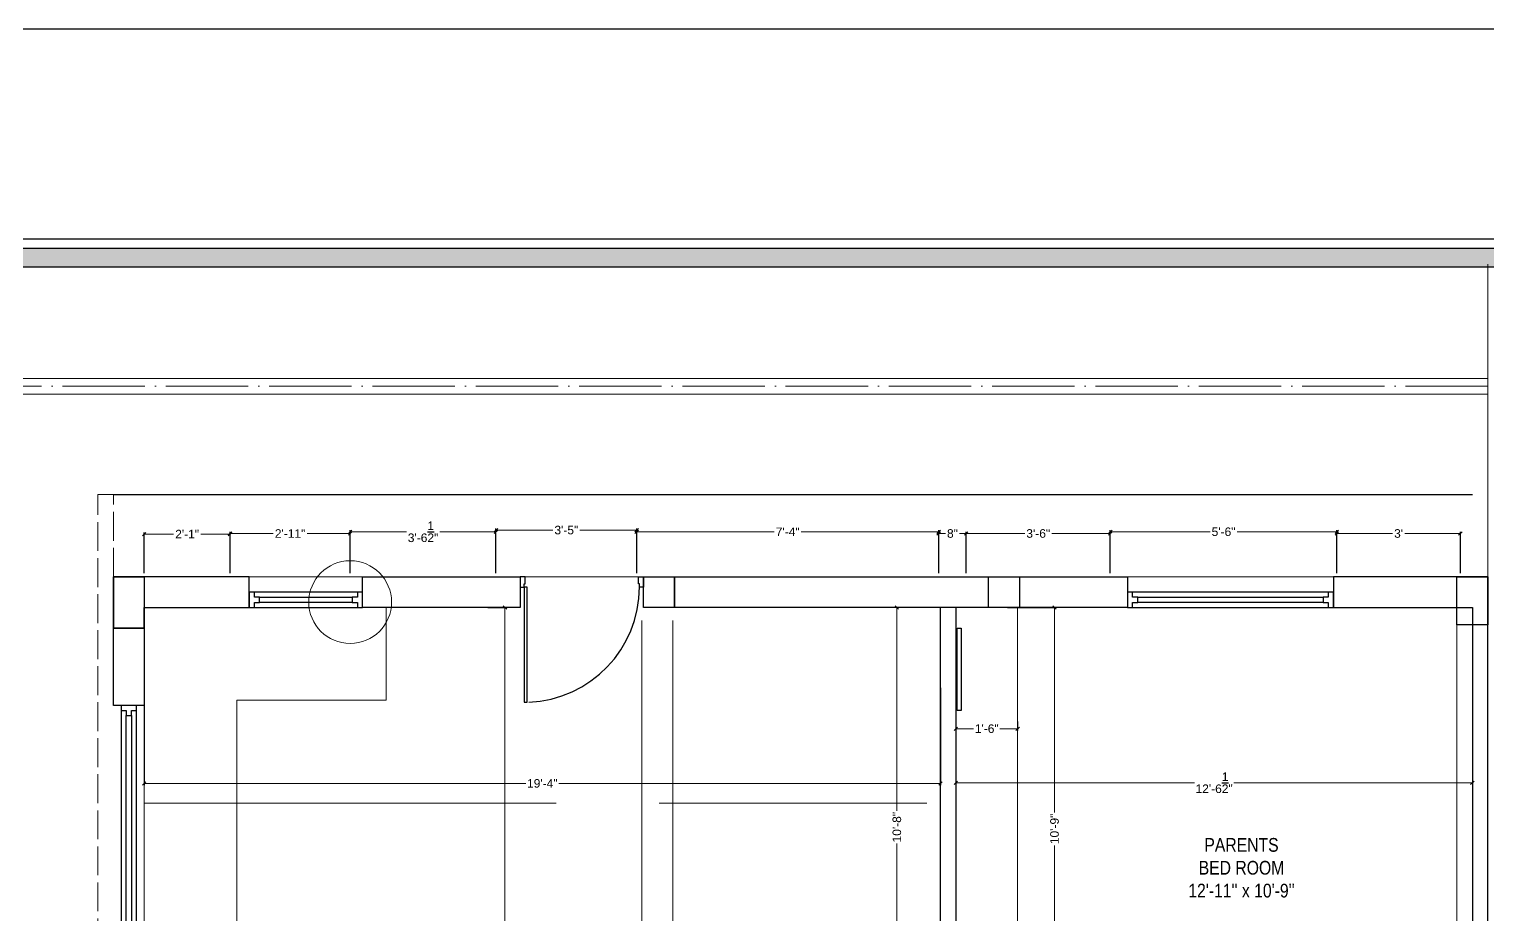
# Model space of a CAD drawing. Header units: millimetres. Extents: x 56222 to 3066687, y -650199 to -121287.
# Drawn here: x 140208.8 to 140633.8, y -175515.1 to -175257 of the extents above; entities that cross this region are included whole.
import ezdxf

# ---------------------------------------------------------------- set-up
doc = ezdxf.new("R2010")
doc.units = ezdxf.units.MM
doc.header["$MEASUREMENT"] = 0
doc.header["$PDMODE"] = 35
doc.linetypes.add('ACAD_ISO02W100', pattern=[15, 12, -3])
doc.linetypes.add('ACAD_ISO04W100', pattern=[30, 24, -3, 0, -3])
doc.layers.get('Defpoints').update_dxf_attribs({"color": 220})
doc.layers.add('AR DOOR', color=40, linetype='Continuous')
doc.layers.add('AR ELE-5', color=134, linetype='Continuous')
for name, color, linetype, lineweight in [('CENTERLINE ( COLUMN ) ~ DIM', 7, 'Continuous', 9), ('COLUMN', 1, 'Continuous', 30), ('dim05', 1, 'Continuous', 13), ('FIRST FLOOR ( TEXT )', 7, 'Continuous', 9), ('GROUND FLOOR', 7, 'Continuous', 9), ('GROUND FLOOR  ( PLINE )', 251, 'Continuous', 30), ('Labelling', 1, 'Continuous', 25), ('NAME PLATE', 7, 'Continuous', 25), ('wall', 7, 'Continuous', 30), ('XX~SLAB ( BEAM )~ ( DIM )', 7, 'Continuous', 9)]:
    doc.layers.add(name, color=color, linetype=linetype, lineweight=lineweight)
doc.layers.add('XX~SLAB ( PLINE )', color=251, linetype='Continuous', plot=False)
doc.styles.add('Arial', font='arial.ttf')
doc.styles.add('KATHA', font='swissc.ttf')
doc.styles.get("Standard").update_dxf_attribs({"font": 'arial.ttf', "height": 6})
doc.dimstyles.new('ISO-25', dxfattribs={"dimtxt": 2.5, "dimasz": 1, "dimexe": 0.5, "dimexo": 1, "dimtad": 0, "dimdec": 1, "dimlunit": 4, "dimtxsty": 'Standard', "dimblk": 'OBLIQUE', "dimcen": 2.5, "dimclrd": 1, "dimclre": 1, "dimclrt": 5, "dimadec": 0, "dimazin": 0, "dimtfac": 1, "dimtdec": 1, "dimtmove": 0, "dimatfit": 3, "dimfxl": 1, "dimlwd": -1, "dimarcsym": 0})

# ---------------------------------------------------------------- blocks, each defined once
blk = doc.blocks.new('LAYOUT FILE')
at = {"layer": 'NAME PLATE', "true_color": 0xd39e00}
h = blk.add_hatch(color=42, dxfattribs=at)
h.paths.add_polyline_path([(3346889.83, -513806.18), (3346889.83, -514260.7), (3347535.56, -514260.7), (3347535.56, -513806.18)])
h.paths.add_polyline_path([(3346894.36, -513810.71), (3347531.03, -513810.71), (3347531.03, -514256.17), (3346894.36, -514256.17)], flags=16)
at = {"layer": 'NAME PLATE', "color": 42, "true_color": 0xd39e00}
for points in [[(3346887.56, -513803.91), (3347537.83, -513803.91), (3347537.83, -514262.96), (3346887.56, -514262.96)], [(3346889.83, -513806.18), (3347535.56, -513806.18), (3347535.56, -514260.7), (3346889.83, -514260.7)], [(3346894.36, -513810.71), (3347531.03, -513810.71), (3347531.03, -514256.17), (3346894.36, -514256.17)]]:
    blk.add_lwpolyline(points, close=True, dxfattribs=at)
blk = doc.blocks.new('*U353')
for points in [[(-40, 0), (0, 0), (0, 30), (10, 30), (10, 100), (-40, 100)], [(0, 0), (0, -1120), (30, -1120), (30, 0)], [(1160, 0), (1120, 0), (1120, 30), (1110, 30), (1110, 100), (1160, 100)]]:
    blk.add_lwpolyline(points, close=True)
at = {"layer": 'AR ELE-5', "linetype": 'ByBlock', "ltscale": 15}
blk.add_arc((-2, 1), 1122, 272.373, 359.9653, dxfattribs=at)
blk = doc.blocks.new('_Oblique')
at = {"layer": 'wall', "color": 0, "lineweight": -2}
blk.add_line((-0.5, -0.5), (0.5, 0.5), dxfattribs=at)
blk = doc.blocks.new('*D627')
at = {"layer": 'Defpoints', "color": 0, "lineweight": 0, "transparency": 16777216}
for p in [(140267.29, -175404.16), (140242.29, -175416.58), (140267.29, -175416.58)]:
    blk.add_point(p, dxfattribs=at)
at = {"layer": 'dim05', "color": 1, "linetype": 'Continuous', "lineweight": -2, "transparency": 16777216}
for p, q in [((140242.29, -175415.58), (140242.29, -175403.66)), ((140267.29, -175415.58), (140267.29, -175403.66))]:
    blk.add_line(p, q, dxfattribs=at)
at = {"layer": 'dim05', "color": 1, "linetype": 'Continuous', "transparency": 16777216}
for p, q in [((140242.29, -175404.16), (140250.83, -175404.16)), ((140267.29, -175404.16), (140258.76, -175404.16))]:
    blk.add_line(p, q, dxfattribs=at)
at = {"layer": 'dim05', "color": 1, "transparency": 16777216, "rotation": 180}
blk.add_blockref('_Oblique', (140242.29, -175404.16), dxfattribs=at)
at = {"layer": 'dim05', "color": 1, "transparency": 16777216}
blk.add_blockref('_Oblique', (140267.29, -175404.16), dxfattribs=at)
at = {"layer": 'dim05', "color": 5, "lineweight": 25, "transparency": 16777216, "insert": (140254.79, -175404.16), "char_height": 2.5, "attachment_point": 5, "style": 'Arial'}
blk.add_mtext('2\'-1"', dxfattribs=at)
blk = doc.blocks.new('*D628')
at = {"layer": 'Defpoints', "color": 0, "lineweight": 0, "transparency": 16777216}
for p in [(140302.29, -175403.99), (140267.29, -175416.58), (140302.29, -175416.58)]:
    blk.add_point(p, dxfattribs=at)
at = {"layer": 'dim05', "color": 1, "linetype": 'Continuous', "lineweight": -2, "transparency": 16777216}
for p, q in [((140267.29, -175415.58), (140267.29, -175403.49)), ((140302.29, -175415.58), (140302.29, -175403.49))]:
    blk.add_line(p, q, dxfattribs=at)
at = {"layer": 'dim05', "color": 1, "linetype": 'Continuous', "transparency": 16777216}
for p, q in [((140267.29, -175403.99), (140279.85, -175403.99)), ((140302.29, -175403.99), (140289.73, -175403.99))]:
    blk.add_line(p, q, dxfattribs=at)
at = {"layer": 'dim05', "color": 1, "transparency": 16777216, "rotation": 180}
blk.add_blockref('_Oblique', (140267.29, -175403.99), dxfattribs=at)
at = {"layer": 'dim05', "color": 1, "transparency": 16777216}
blk.add_blockref('_Oblique', (140302.29, -175403.99), dxfattribs=at)
at = {"layer": 'dim05', "color": 5, "lineweight": 25, "transparency": 16777216, "insert": (140284.79, -175403.99), "char_height": 2.5, "attachment_point": 5, "style": 'Arial'}
blk.add_mtext('2\'-11"', dxfattribs=at)
blk = doc.blocks.new('*D629')
at = {"layer": 'Defpoints', "color": 0, "lineweight": 0, "transparency": 16777216}
for p in [(140344.79, -175403.49), (140302.29, -175416.58), (140344.79, -175416.58)]:
    blk.add_point(p, dxfattribs=at)
at = {"layer": 'dim05', "color": 1, "linetype": 'Continuous', "lineweight": -2, "transparency": 16777216}
for p, q in [((140302.29, -175415.58), (140302.29, -175402.99)), ((140344.79, -175415.58), (140344.79, -175402.99))]:
    blk.add_line(p, q, dxfattribs=at)
at = {"layer": 'dim05', "color": 1, "linetype": 'Continuous', "transparency": 16777216}
for p, q in [((140302.29, -175403.49), (140318.69, -175403.49)), ((140344.79, -175403.49), (140328.4, -175403.49))]:
    blk.add_line(p, q, dxfattribs=at)
at = {"layer": 'dim05', "color": 1, "transparency": 16777216, "rotation": 180}
blk.add_blockref('_Oblique', (140302.29, -175403.49), dxfattribs=at)
at = {"layer": 'dim05', "color": 1, "transparency": 16777216}
blk.add_blockref('_Oblique', (140344.79, -175403.49), dxfattribs=at)
at = {"layer": 'dim05', "color": 5, "lineweight": 25, "transparency": 16777216, "insert": (140323.54, -175403.49), "char_height": 2.5, "attachment_point": 5, "style": 'Arial'}
blk.add_mtext('3\'-6{\\H1x;\\S1/2;}"', dxfattribs=at)
blk = doc.blocks.new('*D630')
at = {"layer": 'Defpoints', "color": 0, "lineweight": 0, "transparency": 16777216}
for p in [(140385.79, -175402.99), (140344.79, -175416.58), (140385.79, -175416.58)]:
    blk.add_point(p, dxfattribs=at)
at = {"layer": 'dim05', "color": 1, "linetype": 'Continuous', "lineweight": -2, "transparency": 16777216}
for p, q in [((140344.79, -175415.58), (140344.79, -175402.49)), ((140385.79, -175415.58), (140385.79, -175402.49))]:
    blk.add_line(p, q, dxfattribs=at)
at = {"layer": 'dim05', "color": 1, "linetype": 'Continuous', "transparency": 16777216}
for p, q in [((140344.79, -175402.99), (140361.35, -175402.99)), ((140385.79, -175402.99), (140369.24, -175402.99))]:
    blk.add_line(p, q, dxfattribs=at)
at = {"layer": 'dim05', "color": 1, "transparency": 16777216, "rotation": 180}
blk.add_blockref('_Oblique', (140344.79, -175402.99), dxfattribs=at)
at = {"layer": 'dim05', "color": 1, "transparency": 16777216}
blk.add_blockref('_Oblique', (140385.79, -175402.99), dxfattribs=at)
at = {"layer": 'dim05', "color": 5, "lineweight": 25, "transparency": 16777216, "insert": (140365.29, -175402.99), "char_height": 2.5, "attachment_point": 5, "style": 'Arial'}
blk.add_mtext('3\'-5"', dxfattribs=at)
blk = doc.blocks.new('*D631')
at = {"layer": 'Defpoints', "color": 0, "lineweight": 0, "transparency": 16777216}
for p in [(140473.79, -175403.49), (140385.79, -175416.58), (140473.79, -175416.58)]:
    blk.add_point(p, dxfattribs=at)
at = {"layer": 'dim05', "color": 1, "linetype": 'Continuous', "lineweight": -2, "transparency": 16777216}
for p, q in [((140385.79, -175415.58), (140385.79, -175402.99)), ((140473.79, -175415.58), (140473.79, -175402.99))]:
    blk.add_line(p, q, dxfattribs=at)
at = {"layer": 'dim05', "color": 1, "linetype": 'Continuous', "transparency": 16777216}
for p, q in [((140385.79, -175403.49), (140425.86, -175403.49)), ((140473.79, -175403.49), (140433.73, -175403.49))]:
    blk.add_line(p, q, dxfattribs=at)
at = {"layer": 'dim05', "color": 1, "transparency": 16777216, "rotation": 180}
blk.add_blockref('_Oblique', (140385.79, -175403.49), dxfattribs=at)
at = {"layer": 'dim05', "color": 1, "transparency": 16777216}
blk.add_blockref('_Oblique', (140473.79, -175403.49), dxfattribs=at)
at = {"layer": 'dim05', "color": 5, "lineweight": 25, "transparency": 16777216, "insert": (140429.79, -175403.49), "char_height": 2.5, "attachment_point": 5, "style": 'Arial'}
blk.add_mtext('7\'-4"', dxfattribs=at)
blk = doc.blocks.new('*D632')
at = {"layer": 'Defpoints', "color": 0, "lineweight": 0, "transparency": 16777216}
for p in [(140242.29, -175448), (140474.29, -175448), (140474.29, -175476.83)]:
    blk.add_point(p, dxfattribs=at)
at = {"layer": 'dim05', "color": 1, "linetype": 'Continuous', "lineweight": -2, "transparency": 16777216}
for p, q in [((140242.29, -175449), (140242.29, -175477.33)), ((140474.29, -175449), (140474.29, -175477.33))]:
    blk.add_line(p, q, dxfattribs=at)
at = {"layer": 'dim05', "color": 1, "linetype": 'Continuous', "transparency": 16777216}
for p, q in [((140242.29, -175476.83), (140353.49, -175476.83)), ((140474.29, -175476.83), (140363.1, -175476.83))]:
    blk.add_line(p, q, dxfattribs=at)
at = {"layer": 'dim05', "color": 1, "transparency": 16777216, "rotation": 180}
blk.add_blockref('_Oblique', (140242.29, -175476.83), dxfattribs=at)
at = {"layer": 'dim05', "color": 1, "transparency": 16777216}
blk.add_blockref('_Oblique', (140474.29, -175476.83), dxfattribs=at)
at = {"layer": 'dim05', "color": 5, "lineweight": 25, "transparency": 16777216, "insert": (140358.29, -175476.83), "char_height": 2.5, "attachment_point": 5, "style": 'Arial'}
blk.add_mtext('19\'-4"', dxfattribs=at)
blk = doc.blocks.new('*D633')
at = {"layer": 'Defpoints', "color": 0, "lineweight": 0, "transparency": 16777216}
for p in [(140341.38, -175425.58), (140341.38, -175700.58), (140347.4, -175700.58)]:
    blk.add_point(p, dxfattribs=at)
at = {"layer": 'dim05', "color": 1, "linetype": 'Continuous', "lineweight": -2, "transparency": 16777216}
for p, q in [((140342.38, -175425.58), (140347.9, -175425.58)), ((140342.38, -175700.58), (140347.9, -175700.58))]:
    blk.add_line(p, q, dxfattribs=at)
at = {"layer": 'dim05', "color": 1, "linetype": 'Continuous', "transparency": 16777216}
for p, q in [((140347.4, -175425.58), (140347.4, -175557.16)), ((140347.4, -175700.58), (140347.4, -175568.99))]:
    blk.add_line(p, q, dxfattribs=at)
at = {"layer": 'dim05', "color": 1, "transparency": 16777216}
for p, rotation in [((140347.4, -175425.58), 90), ((140347.4, -175700.58), 270)]:
    blk.add_blockref('_Oblique', p, dxfattribs=dict(at, rotation=rotation))
at = {"layer": 'dim05', "color": 5, "lineweight": 25, "transparency": 16777216, "insert": (140347.4, -175563.08), "char_height": 2.5, "attachment_point": 5, "rotation": 90, "style": 'Arial'}
blk.add_mtext('22\'-11"', dxfattribs=at)
blk = doc.blocks.new('*D635')
at = {"layer": 'Defpoints', "color": 0, "lineweight": 0, "transparency": 16777216}
for p in [(140523.79, -175403.99), (140481.79, -175416.58), (140523.79, -175416.58)]:
    blk.add_point(p, dxfattribs=at)
at = {"layer": 'dim05', "color": 1, "linetype": 'Continuous', "lineweight": -2, "transparency": 16777216}
for p, q in [((140481.79, -175415.58), (140481.79, -175403.49)), ((140523.79, -175415.58), (140523.79, -175403.49))]:
    blk.add_line(p, q, dxfattribs=at)
at = {"layer": 'dim05', "color": 1, "linetype": 'Continuous', "transparency": 16777216}
for p, q in [((140481.79, -175403.99), (140498.85, -175403.99)), ((140523.79, -175403.99), (140506.74, -175403.99))]:
    blk.add_line(p, q, dxfattribs=at)
at = {"layer": 'dim05', "color": 1, "transparency": 16777216, "rotation": 180}
blk.add_blockref('_Oblique', (140481.79, -175403.99), dxfattribs=at)
at = {"layer": 'dim05', "color": 1, "transparency": 16777216}
blk.add_blockref('_Oblique', (140523.79, -175403.99), dxfattribs=at)
at = {"layer": 'dim05', "color": 5, "lineweight": 25, "transparency": 16777216, "insert": (140502.79, -175403.99), "char_height": 2.5, "attachment_point": 5, "style": 'Arial'}
blk.add_mtext('3\'-6"', dxfattribs=at)
blk = doc.blocks.new('*D636')
at = {"layer": 'Defpoints', "color": 0, "lineweight": 0, "transparency": 16777216}
for p in [(140589.79, -175403.49), (140523.79, -175416.58), (140589.79, -175416.58)]:
    blk.add_point(p, dxfattribs=at)
at = {"layer": 'dim05', "color": 1, "linetype": 'Continuous', "lineweight": -2, "transparency": 16777216}
for p, q in [((140523.79, -175415.58), (140523.79, -175402.99)), ((140589.79, -175415.58), (140589.79, -175402.99))]:
    blk.add_line(p, q, dxfattribs=at)
at = {"layer": 'dim05', "color": 1, "linetype": 'Continuous', "transparency": 16777216}
for p, q in [((140523.79, -175403.49), (140552.85, -175403.49)), ((140589.79, -175403.49), (140560.74, -175403.49))]:
    blk.add_line(p, q, dxfattribs=at)
at = {"layer": 'dim05', "color": 1, "transparency": 16777216, "rotation": 180}
blk.add_blockref('_Oblique', (140523.79, -175403.49), dxfattribs=at)
at = {"layer": 'dim05', "color": 1, "transparency": 16777216}
blk.add_blockref('_Oblique', (140589.79, -175403.49), dxfattribs=at)
at = {"layer": 'dim05', "color": 5, "lineweight": 25, "transparency": 16777216, "insert": (140556.79, -175403.49), "char_height": 2.5, "attachment_point": 5, "style": 'Arial'}
blk.add_mtext('5\'-6"', dxfattribs=at)
blk = doc.blocks.new('*D637')
at = {"layer": 'Defpoints', "color": 0, "lineweight": 0, "transparency": 16777216}
for p in [(140625.79, -175403.99), (140589.79, -175416.58), (140625.79, -175416.58)]:
    blk.add_point(p, dxfattribs=at)
at = {"layer": 'dim05', "color": 1, "linetype": 'Continuous', "lineweight": -2, "transparency": 16777216}
for p, q in [((140589.79, -175415.58), (140589.79, -175403.49)), ((140625.79, -175415.58), (140625.79, -175403.49))]:
    blk.add_line(p, q, dxfattribs=at)
at = {"layer": 'dim05', "color": 1, "linetype": 'Continuous', "transparency": 16777216}
for p, q in [((140589.79, -175403.99), (140606.02, -175403.99)), ((140625.79, -175403.99), (140609.57, -175403.99))]:
    blk.add_line(p, q, dxfattribs=at)
at = {"layer": 'dim05', "color": 1, "transparency": 16777216, "rotation": 180}
blk.add_blockref('_Oblique', (140589.79, -175403.99), dxfattribs=at)
at = {"layer": 'dim05', "color": 1, "transparency": 16777216}
blk.add_blockref('_Oblique', (140625.79, -175403.99), dxfattribs=at)
at = {"layer": 'dim05', "color": 5, "lineweight": 25, "transparency": 16777216, "insert": (140607.79, -175403.99), "char_height": 2.5, "attachment_point": 5, "style": 'Arial'}
blk.add_mtext("3'", dxfattribs=at)
blk = doc.blocks.new('*D638')
at = {"layer": 'Defpoints', "color": 0, "lineweight": 0, "transparency": 16777216}
for p in [(140481.79, -175403.99), (140473.79, -175416.58), (140481.79, -175416.58)]:
    blk.add_point(p, dxfattribs=at)
at = {"layer": 'dim05', "color": 1, "linetype": 'Continuous', "lineweight": -2, "transparency": 16777216}
for p, q in [((140473.79, -175415.58), (140473.79, -175403.49)), ((140481.79, -175415.58), (140481.79, -175403.49))]:
    blk.add_line(p, q, dxfattribs=at)
at = {"layer": 'dim05', "color": 1, "linetype": 'Continuous', "transparency": 16777216}
for p, q in [((140473.79, -175403.99), (140475.73, -175403.99)), ((140481.79, -175403.99), (140479.86, -175403.99))]:
    blk.add_line(p, q, dxfattribs=at)
at = {"layer": 'dim05', "color": 1, "transparency": 16777216, "rotation": 180}
blk.add_blockref('_Oblique', (140473.79, -175403.99), dxfattribs=at)
at = {"layer": 'dim05', "color": 1, "transparency": 16777216}
blk.add_blockref('_Oblique', (140481.79, -175403.99), dxfattribs=at)
at = {"layer": 'dim05', "color": 5, "lineweight": 25, "transparency": 16777216, "insert": (140477.79, -175403.99), "char_height": 2.5, "attachment_point": 5, "style": 'Arial'}
blk.add_mtext('8"', dxfattribs=at)
blk = doc.blocks.new('*D639')
at = {"layer": 'Defpoints', "color": 0, "lineweight": 0, "transparency": 16777216}
for p in [(140492.79, -175425.58), (140507.54, -175425.58), (140492.79, -175554.58)]:
    blk.add_point(p, dxfattribs=at)
at = {"layer": 'dim05', "color": 1, "linetype": 'Continuous', "lineweight": -2, "transparency": 16777216}
for p, q in [((140493.79, -175425.58), (140508.04, -175425.58)), ((140493.79, -175554.58), (140508.04, -175554.58))]:
    blk.add_line(p, q, dxfattribs=at)
at = {"layer": 'dim05', "color": 1, "linetype": 'Continuous', "transparency": 16777216}
for p, q in [((140507.54, -175425.58), (140507.54, -175485.27)), ((140507.54, -175554.58), (140507.54, -175494.88))]:
    blk.add_line(p, q, dxfattribs=at)
at = {"layer": 'dim05', "color": 1, "transparency": 16777216}
for p, rotation in [((140507.54, -175425.58), 90), ((140507.54, -175554.58), 270)]:
    blk.add_blockref('_Oblique', p, dxfattribs=dict(at, rotation=rotation))
at = {"layer": 'dim05', "color": 5, "lineweight": 25, "transparency": 16777216, "insert": (140507.54, -175490.08), "char_height": 2.5, "attachment_point": 5, "rotation": 90, "style": 'Arial'}
blk.add_mtext('10\'-9"', dxfattribs=at)
blk = doc.blocks.new('*D644')
at = {"layer": 'Defpoints', "color": 0, "lineweight": 0, "transparency": 16777216}
for p in [(140463.47, -175425.58), (140461.6, -175553.58), (140463.47, -175553.58)]:
    blk.add_point(p, dxfattribs=at)
at = {"layer": 'dim05', "color": 1, "linetype": 'Continuous', "lineweight": -2, "transparency": 16777216}
for p, q in [((140462.47, -175425.58), (140461.1, -175425.58)), ((140462.47, -175553.58), (140461.1, -175553.58))]:
    blk.add_line(p, q, dxfattribs=at)
at = {"layer": 'dim05', "color": 1, "linetype": 'Continuous', "transparency": 16777216}
for p, q in [((140461.6, -175425.58), (140461.6, -175484.77)), ((140461.6, -175553.58), (140461.6, -175494.38))]:
    blk.add_line(p, q, dxfattribs=at)
at = {"layer": 'dim05', "color": 1, "transparency": 16777216}
for p, rotation in [((140461.6, -175425.58), 90), ((140461.6, -175553.58), 270)]:
    blk.add_blockref('_Oblique', p, dxfattribs=dict(at, rotation=rotation))
at = {"layer": 'dim05', "color": 5, "lineweight": 25, "transparency": 16777216, "insert": (140461.6, -175489.58), "char_height": 2.5, "attachment_point": 5, "rotation": 90, "style": 'Arial'}
blk.add_mtext('10\'-8"', dxfattribs=at)
blk = doc.blocks.new('*D669')
at = {"layer": 'Defpoints', "color": 0, "lineweight": 0, "transparency": 16777216}
for p in [(140478.79, -175475.67), (140629.29, -175475.67), (140629.29, -175476.64)]:
    blk.add_point(p, dxfattribs=at)
at = {"layer": 'dim05', "color": 1, "linetype": 'Continuous', "transparency": 16777216}
for p, q in [((140478.79, -175476.64), (140548.33, -175476.64)), ((140629.29, -175476.64), (140559.76, -175476.64))]:
    blk.add_line(p, q, dxfattribs=at)
at = {"layer": 'dim05', "color": 1, "linetype": 'Continuous', "lineweight": -2, "transparency": 16777216}
for p, q in [((140478.79, -175476.67), (140478.79, -175477.14)), ((140629.29, -175476.67), (140629.29, -175477.14))]:
    blk.add_line(p, q, dxfattribs=at)
at = {"layer": 'dim05', "color": 1, "transparency": 16777216, "rotation": 180}
blk.add_blockref('_Oblique', (140478.79, -175476.64), dxfattribs=at)
at = {"layer": 'dim05', "color": 1, "transparency": 16777216}
blk.add_blockref('_Oblique', (140629.29, -175476.64), dxfattribs=at)
at = {"layer": 'dim05', "color": 5, "lineweight": 25, "transparency": 16777216, "insert": (140554.04, -175476.64), "char_height": 2.5, "attachment_point": 5, "style": 'Arial'}
blk.add_mtext('12\'-6{\\H1x;\\S1/2;}"', dxfattribs=at)
blk = doc.blocks.new('*D670')
at = {"layer": 'Defpoints', "color": 0, "lineweight": 0, "transparency": 16777216}
for p in [(140478.79, -175457.8), (140496.79, -175457.8), (140496.79, -175460.88)]:
    blk.add_point(p, dxfattribs=at)
at = {"layer": 'dim05', "color": 1, "linetype": 'Continuous', "lineweight": -2, "transparency": 16777216}
for p, q in [((140478.79, -175458.8), (140478.79, -175461.38)), ((140496.79, -175458.8), (140496.79, -175461.38))]:
    blk.add_line(p, q, dxfattribs=at)
at = {"layer": 'dim05', "color": 1, "linetype": 'Continuous', "transparency": 16777216}
for p, q in [((140478.79, -175460.88), (140483.96, -175460.88)), ((140496.79, -175460.88), (140491.62, -175460.88))]:
    blk.add_line(p, q, dxfattribs=at)
at = {"layer": 'dim05', "color": 1, "transparency": 16777216, "rotation": 180}
blk.add_blockref('_Oblique', (140478.79, -175460.88), dxfattribs=at)
at = {"layer": 'dim05', "color": 1, "transparency": 16777216}
blk.add_blockref('_Oblique', (140496.79, -175460.88), dxfattribs=at)
at = {"layer": 'dim05', "color": 5, "lineweight": 25, "transparency": 16777216, "insert": (140487.79, -175460.88), "char_height": 2.5, "attachment_point": 5, "style": 'Arial'}
blk.add_mtext('1\'-6"', dxfattribs=at)

msp = doc.modelspace()

# ---------------------------------------------------------------- linework, layer by layer
at = {"color": 5}
msp.add_lwpolyline([(140479.1611, -175431.5755), (140480.3367, -175431.5755), (140480.3367, -175455.5835), (140479.1611, -175455.5835)], close=True, dxfattribs=at)
at = {"layer": 'CENTERLINE ( COLUMN ) ~ DIM'}
for p, q in [((140233.2941, -175431.5752), (140242.2941, -175431.5752)), ((140233.2941, -175454.0752), (140242.2941, -175454.0752))]:
    msp.add_line(p, q, dxfattribs=at)
at = {"layer": 'COLUMN'}
for points in [[(140233.2941, -175416.5752), (140242.2941, -175416.5752), (140242.2941, -175431.5752), (140233.2941, -175431.5752)], [(140387.7941, -175416.5752), (140396.7941, -175416.5752), (140396.7941, -175425.5752), (140387.7941, -175425.5752)], [(140488.2941, -175416.5752), (140497.2941, -175416.5752), (140497.2941, -175425.5752), (140488.2941, -175425.5752)], [(140624.7986, -175416.5752), (140633.7941, -175416.5752), (140633.7941, -175430.5752), (140624.7986, -175430.5752)]]:
    msp.add_lwpolyline(points, close=True, dxfattribs=at)
at = {"layer": 'dim05', "color": 27, "lineweight": 25, "true_color": 0x7d5120}
msp.add_lwpolyline([(140233.2941, -175392.5752), (140629.2941, -175392.5752)], dxfattribs=at)
at = {"layer": 'GROUND FLOOR'}
for p, q in [((140633.7941, -175325.5264), (140633.7941, -175846.4592)), ((140133.5441, -175358.8252), (140633.7941, -175358.8252)), ((140138.0441, -175363.3252), (140633.7941, -175363.3252)), ((140633.7941, -175416.5752), (140233.2941, -175416.5752)), ((140351.7941, -175416.5752), (140351.7941, -175425.5752)), ((140387.7941, -175416.5752), (140387.7941, -175425.5752)), ((140396.7941, -175416.5752), (140396.7941, -175425.5752)), ((140528.7941, -175416.5752), (140528.7941, -175425.5752)), ((140588.7941, -175416.5752), (140588.7941, -175425.5752)), ((140242.2941, -175425.5752), (140242.2941, -175545.5752)), ((140351.7941, -175425.5752), (140242.2941, -175425.5752)), ((140470.2941, -175425.5752), (140387.7941, -175425.5752)), ((140624.7941, -175425.5752), (140474.7941, -175425.5752)), ((140242.2941, -175454.0752), (140233.2941, -175454.0752))]:
    msp.add_line(p, q, dxfattribs=at)
at = {"layer": 'GROUND FLOOR', "linetype": 'ACAD_ISO02W100', "ltscale": 0.7}
msp.add_line((140233.2941, -175416.5752), (140233.2941, -175392.5752), dxfattribs=at)
at = {"layer": 'GROUND FLOOR', "color": 1, "linetype": 'ACAD_ISO04W100'}
msp.add_lwpolyline([(140633.7941, -175361.0752), (140135.7941, -175361.0752), (140135.7941, -175823.5752), (140633.7941, -175823.5752)], dxfattribs=at)
at = {"layer": 'GROUND FLOOR', "color": 1, "linetype": 'ACAD_ISO02W100', "ltscale": 0.7}
msp.add_lwpolyline([(140392.2941, -175709.0752), (140392.2941, -175745.0752), (140228.7941, -175745.0752), (140228.7941, -175392.5752), (140233.2941, -175392.5752)], dxfattribs=at)
at = {"layer": 'GROUND FLOOR  ( PLINE )'}
for p, q in [((140396.7941, -175416.5752), (140528.7941, -175416.5752)), ((140396.7941, -175425.5752), (140396.7941, -175416.5752)), ((140528.7941, -175416.5752), (140528.7941, -175425.5752)), ((140470.2941, -175425.5752), (140396.7941, -175425.5752)), ((140528.7941, -175425.5752), (140470.2941, -175425.5752)), ((140474.2941, -175554.5752), (140474.2941, -175425.5752)), ((140478.7941, -175425.5752), (140478.7941, -175554.5752))]:
    msp.add_line(p, q, dxfattribs=at)
for points in [[(140272.8948, -175416.5752), (140233.2941, -175416.5752), (140233.2941, -175431.5752), (140242.2941, -175431.5752), (140242.2941, -175425.5752), (140272.8948, -175425.5752)], [(140305.8948, -175416.5752), (140351.7941, -175416.5752), (140351.7941, -175425.5752), (140305.8948, -175425.5752)], [(140633.7941, -175416.5752), (140588.7941, -175416.5752), (140588.7941, -175425.5752), (140629.2941, -175425.5752), (140629.2941, -175554.5752), (140593.2981, -175554.5739), (140593.2981, -175559.0739), (140624.7941, -175559.0752), (140624.7941, -175686.5752), (140591.7941, -175686.5752), (140591.7941, -175691.0752), (140624.7941, -175691.0752), (140624.7941, -175709.0752), (140633.7941, -175709.0752)], [(140242.2941, -175454.0752), (140233.2941, -175454.0752), (140233.2941, -175431.5752), (140242.2941, -175431.5752)]]:
    msp.add_lwpolyline(points, close=True, dxfattribs=at)
at = {"layer": 'Labelling', "color": 251, "linetype": 'ACAD_ISO02W100', "lineweight": 0, "ltscale": 10, "true_color": 0x636466}
for p, q in [((140387.2941, -175699.3246), (140387.2941, -175425.5752)), ((140396.2941, -175699.3246), (140396.2941, -175425.5752)), ((140496.7941, -175425.5752), (140496.7941, -175554.5752)), ((140624.7987, -175430.5752), (140624.7941, -175554.5751)), ((140242.2941, -175482.5752), (140470.2941, -175482.5752))]:
    msp.add_line(p, q, dxfattribs=at)
at = {"layer": 'Labelling', "lineweight": 0, "ltscale": 10}
msp.add_circle((140302.2941, -175423.9805), 12.0632, dxfattribs=at)
at = {"layer": 'XX~SLAB ( BEAM )~ ( DIM )'}
for p, q in [((140312.7941, -175452.5752), (140312.7941, -175425.5752)), ((140269.2941, -175554.5752), (140269.2941, -175452.5752)), ((140269.2941, -175452.5752), (140312.7941, -175452.5752))]:
    msp.add_line(p, q, dxfattribs=at)
at = {"layer": 'XX~SLAB ( BEAM )~ ( DIM )', "color": 3, "lineweight": 30}
msp.add_lwpolyline([(142761.5003, -175256.9826), (139978.6152, -175256.9826), (139978.6152, -175910.04), (142761.5003, -175910.04)], close=True, dxfattribs=at)
at = {"layer": 'XX~SLAB ( PLINE )'}
for points in [[(140272.8948, -175425.5752), (140274.3948, -175425.5752), (140274.3948, -175424.0752), (140275.8948, -175424.0752), (140275.8948, -175422.5752), (140302.8948, -175422.5752), (140302.8948, -175424.0752), (140304.3948, -175424.0752), (140304.3948, -175425.5752), (140305.8948, -175425.5752), (140305.8948, -175421.0752), (140304.3948, -175421.0752), (140304.3948, -175422.5752), (140302.8948, -175422.5752), (140302.8948, -175424.0752), (140275.8948, -175424.0752), (140275.8948, -175422.5752), (140274.3948, -175422.5752), (140274.3948, -175421.0752), (140272.8948, -175421.0752), (140272.8948, -175425.5752), (140305.8948, -175425.5752), (140305.8948, -175421.0752), (140272.8948, -175421.0752)], [(140588.7941, -175421.0752), (140587.2941, -175421.0752), (140587.2941, -175422.5752), (140585.7941, -175422.5752), (140585.7941, -175424.0752), (140531.7941, -175424.0752), (140531.7941, -175422.5752), (140530.2941, -175422.5752), (140530.2941, -175421.0752), (140528.7941, -175421.0752), (140528.7941, -175425.5752), (140530.2941, -175425.5752), (140530.2941, -175424.0752), (140531.7941, -175424.0752), (140531.7941, -175422.5752), (140585.7941, -175422.5752), (140585.7941, -175424.0752), (140587.2941, -175424.0752), (140587.2941, -175425.5752), (140588.7941, -175425.5752), (140588.7941, -175421.0752), (140528.7941, -175421.0752), (140528.7941, -175425.5752), (140588.7941, -175425.5752)], [(140240.0441, -175526.0752), (140240.0441, -175524.5752), (140238.5441, -175524.5752), (140238.5441, -175523.0752), (140237.0441, -175523.0752), (140237.0441, -175457.0752), (140238.5441, -175457.0752), (140238.5441, -175455.5752), (140240.0441, -175455.5752), (140240.0441, -175454.0752), (140235.5441, -175454.0752), (140235.5441, -175455.5752), (140237.0441, -175455.5752), (140237.0441, -175457.0752), (140238.5441, -175457.0752), (140238.5441, -175523.0752), (140237.0441, -175523.0752), (140237.0441, -175524.5752), (140235.5441, -175524.5752), (140235.5441, -175526.0752), (140240.0441, -175526.0752), (140240.0441, -175454.0752), (140235.5441, -175454.0752), (140235.5441, -175526.0752)]]:
    msp.add_lwpolyline(points, close=True, dxfattribs=at)

# ---------------------------------------------------------------- block references
at = {"layer": 'AR DOOR', "linetype": 'ByBlock', "lineweight": -2, "extrusion": (0, 0, -1), "xscale": -0.02999999999997555, "yscale": 0.02999999999997555, "zscale": -0.02999999999997555}
msp.add_blockref('*U353', (-140352.9941, -175419.5752), dxfattribs=at)
at = {"layer": 'NAME PLATE', "lineweight": 0, "xscale": 1.209046105522275, "yscale": 1.209046105522275, "zscale": 1.209046105522275}
msp.add_blockref('LAYOUT FILE', (-3906500.2613, 445894.5552, 0.1256), dxfattribs=at)

# ---------------------------------------------------------------- texts
at = {"layer": 'FIRST FLOOR ( TEXT )', "insert": (140562.0164, -175501.4304), "char_height": 4, "attachment_point": 5, "style": 'KATHA'}
msp.add_mtext("PARENTS \\PBED ROOM\\P12'-11'' x 10'-9''", dxfattribs=at)

# ---------------------------------------------------------------- dimensions: what is measured, and where the dimension line sits
at = {"layer": 'dim05', "color": 27, "lineweight": 25, "true_color": 0x7d5120}
for base, p1, p2, picture, middle in [((140344.7941, -175403.4905), (140302.2941, -175416.5752), (140344.7941, -175416.5752), '*D629', (140323.5441, -175403.4905)), ((140267.2941, -175404.1602), (140242.2941, -175416.5752), (140267.2941, -175416.5752), '*D627', (140254.7941, -175404.1602)), ((140302.2941, -175403.9905), (140267.2941, -175416.5752), (140302.2941, -175416.5752), '*D628', (140284.7941, -175403.9905)), ((140385.7941, -175402.9905), (140344.7941, -175416.5752), (140385.7941, -175416.5752), '*D630', (140365.2941, -175402.9905)), ((140473.7941, -175403.4905), (140385.7941, -175416.5752), (140473.7941, -175416.5752), '*D631', (140429.7941, -175403.4905)), ((140481.7941, -175403.9905), (140473.7941, -175416.5752), (140481.7941, -175416.5752), '*D638', (140477.7941, -175403.9905)), ((140523.7941, -175403.9905), (140481.7941, -175416.5752), (140523.7941, -175416.5752), '*D635', (140502.7941, -175403.9905)), ((140589.7941, -175403.4905), (140523.7941, -175416.5752), (140589.7941, -175416.5752), '*D636', (140556.7941, -175403.4905)), ((140625.7941, -175403.9905), (140589.7941, -175416.5752), (140625.7941, -175416.5752), '*D637', (140607.7941, -175403.9905)), ((140474.2941, -175476.8335), (140242.2941, -175447.9952), (140474.2941, -175447.9952), '*D632', (140358.2941, -175476.8335)), ((140496.7941, -175460.8754), (140478.7941, -175457.7996), (140496.7941, -175457.7996), '*D670', (140487.7941, -175460.8754)), ((140629.2941, -175476.6371), (140478.7941, -175475.6711), (140629.2941, -175475.6711), '*D669', (140554.0441, -175476.6371))]:
    dim = msp.add_linear_dim(base=base, p1=p1, p2=p2, dimstyle='ISO-25', override={"dimtxsty": 'Arial'}, dxfattribs=at)
    dim.commit()
    dim.dimension.update_dxf_attribs({"geometry": picture, "text_midpoint": middle})
for base, p1, p2, picture, middle in [((140347.399, -175700.5752), (140341.3795, -175425.5752), (140341.3795, -175700.5752), '*D633', (140347.399, -175563.0752)), ((140461.6043, -175553.5752), (140463.465, -175425.5752), (140463.465, -175553.5752), '*D644', (140461.6043, -175489.5752)), ((140507.5356, -175425.5752), (140492.7941, -175554.5752), (140492.7941, -175425.5752), '*D639', (140507.5356, -175490.0752))]:
    dim = msp.add_linear_dim(base=base, p1=p1, p2=p2, angle=90, dimstyle='ISO-25', override={"dimtxsty": 'Arial'}, dxfattribs=at)
    dim.commit()
    dim.dimension.update_dxf_attribs({"geometry": picture, "text_midpoint": middle})

doc.saveas('drawing.dxf')
